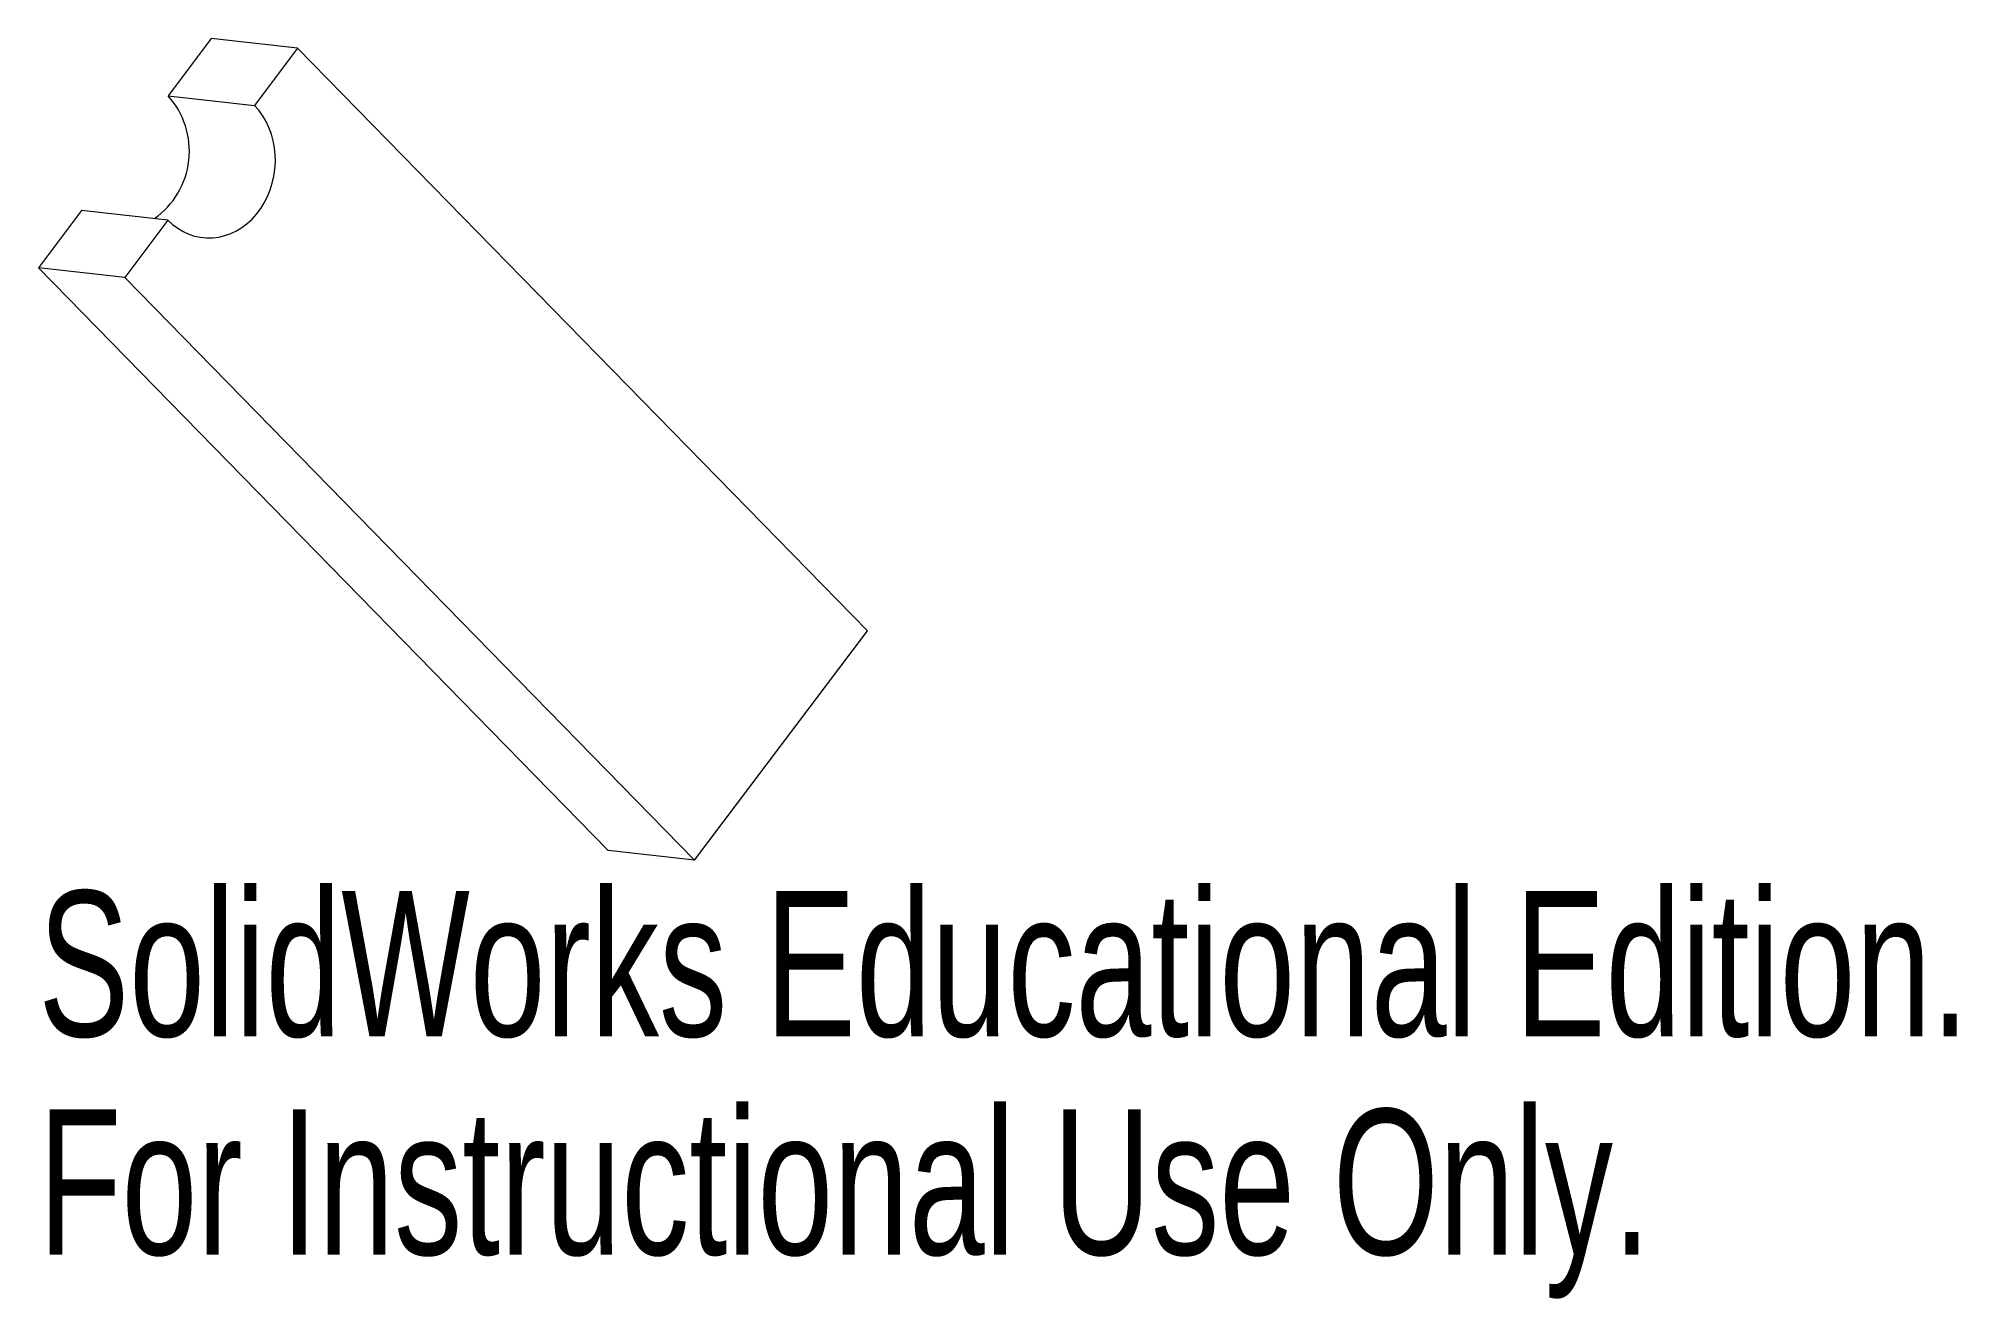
# Model space of a CAD drawing. Header units: millimetres. Extents: x -18.9 to 44.8, y -14.9 to 27.
import ezdxf

# ---------------------------------------------------------------- set-up
doc = ezdxf.new("R2010")
doc.units = ezdxf.units.MM
doc.styles.add('SLDTEXTSTYLE0', font='TXT', dxfattribs={"width": 0.7})

msp = doc.modelspace()

# ---------------------------------------------------------------- linework, layer by layer
at = {"color": 7, "linetype": 'Continuous', "lineweight": 15}
for p, q in [((-13.187, 26.97), (-14.623, 25.065)), ((-10.319, 26.647), (-13.187, 26.97)), ((-10.319, 26.647), (-11.755, 24.742)), ((8.612, 7.296), (-10.319, 26.647)), ((-14.623, 25.065), (-11.755, 24.742)), ((-17.495, 21.256), (-18.931, 19.351)), ((-14.628, 20.933), (-17.495, 21.256)), ((-14.628, 20.933), (-16.064, 19.028)), ((-16.064, 19.028), (-18.931, 19.351)), ((-18.931, 19.351), (0, 0)), ((-16.064, 19.028), (2.867, -0.323)), ((2.867, -0.323), (8.612, 7.296)), ((2.867, -0.323), (0, 0))]:
    msp.add_line(p, q, dxfattribs=at)
at = {"color": 7, "linetype": 'Continuous', "lineweight": 15, "flags": 128}
msp.add_lwpolyline([(-14.628, 20.933), (-14.471, 20.788), (-14.303, 20.662), (-14.125, 20.555), (-13.938, 20.47), (-13.745, 20.405), (-13.547, 20.363), (-13.345, 20.343), (-13.142, 20.346), (-12.94, 20.371), (-12.739, 20.419), (-12.543, 20.488), (-12.353, 20.579), (-12.17, 20.691), (-11.997, 20.821), (-11.834, 20.97), (-11.684, 21.136), (-11.547, 21.317), (-11.426, 21.512), (-11.32, 21.719), (-11.231, 21.936), (-11.16, 22.162), (-11.107, 22.393), (-11.073, 22.629), (-11.059, 22.866), (-11.063, 23.103), (-11.087, 23.338), (-11.13, 23.568), (-11.192, 23.791), (-11.272, 24.006), (-11.369, 24.211), (-11.483, 24.403), (-11.612, 24.58), (-11.755, 24.742)], dxfattribs=at)
at = {"color": 7, "linetype": 'Continuous', "lineweight": 15}
msp.add_arc((-16.653, 23.227), 2.739, 304.99265, 42.15066, dxfattribs=at)

# ---------------------------------------------------------------- texts
at = {"color": 7, "linetype": 'Continuous', "char_height": 4.83362, "attachment_point": 1, "style": 'SLDTEXTSTYLE0'}
for s, insert in [('SolidWorks Educational Edition.', (-18.931, -1.343)), ('For Instructional Use Only.', (-18.931, -8.593))]:
    msp.add_mtext(s, dxfattribs=dict(at, insert=insert))

doc.saveas('drawing.dxf')
